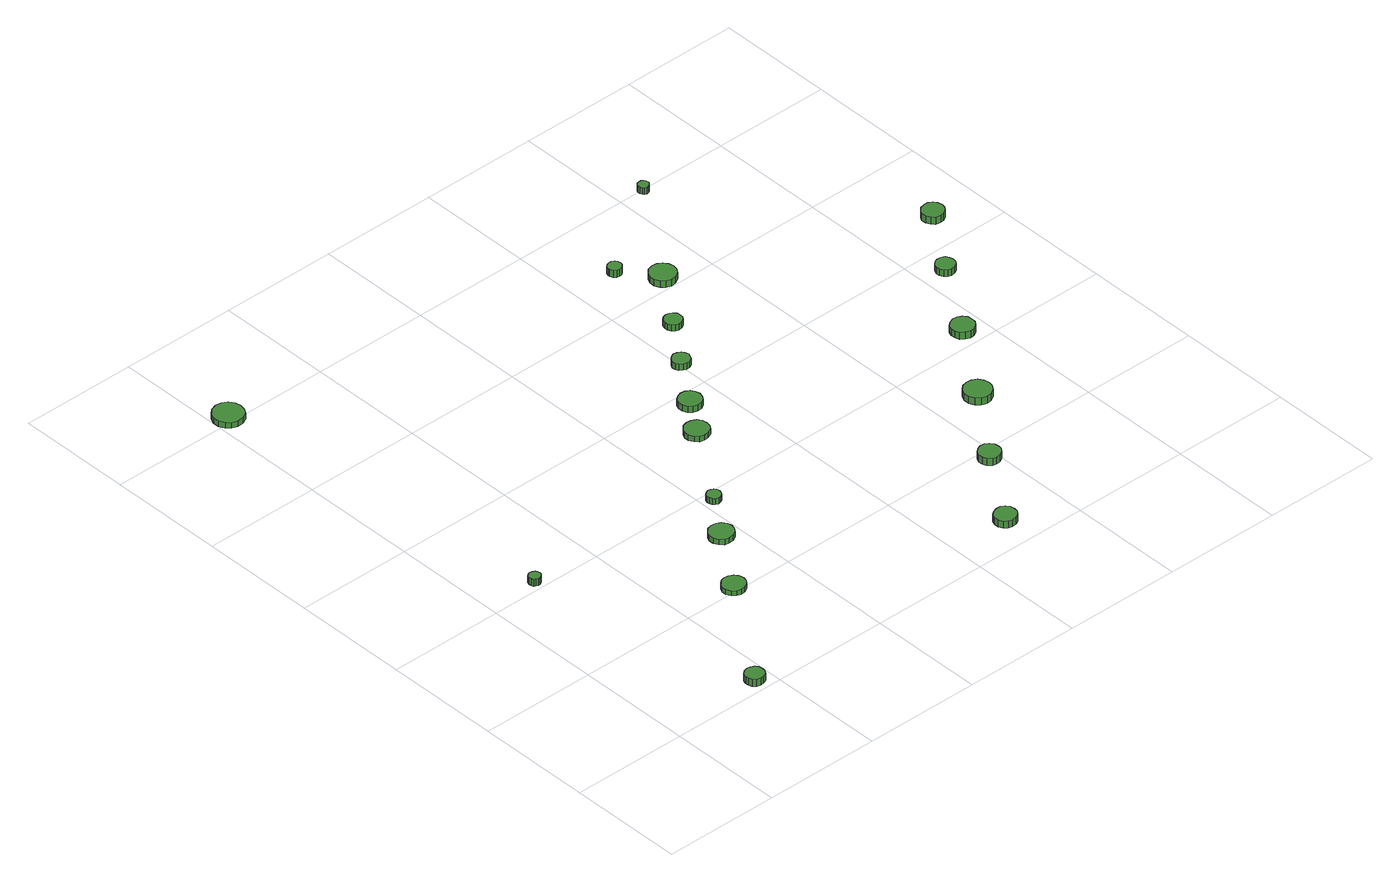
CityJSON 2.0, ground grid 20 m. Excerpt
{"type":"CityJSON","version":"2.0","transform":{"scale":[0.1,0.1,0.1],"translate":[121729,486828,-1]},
"CityObjects":{
"tree1":{"type":"SolitaryVegetationObject","attributes":{"function":"something"},"geometry":[{"type":"MultiSurface","lod":"1","boundaries":[[[0,1,2,3,4,5,6,7,8,9,10,11,12,13,14]],[[15,16,17,18,19,20,21,22,23,24,25,26,27,28,29]],[[0,29,28,1]],[[1,28,27,2]],[[2,27,26,3]],[[3,26,25,4]],[[4,25,24,5]],[[5,24,23,6]],[[6,23,22,7]],[[7,22,21,8]],[[8,21,20,9]],[[9,20,19,10]],[[10,19,18,11]],[[11,18,17,12]],[[12,17,16,13]],[[13,16,15,14]],[[14,15,29,0]]]}]},
"tree2":{"type":"SolitaryVegetationObject","attributes":{"function":"something"},"geometry":[{"type":"MultiSurface","lod":"1","boundaries":[[[30,31,32,33,34,35,36,37,38,39,40,41,42,43,44]],[[45,46,47,48,49,50,51,52,53,54,55,56,57,58,59]],[[30,59,58,31]],[[31,58,57,32]],[[32,57,56,33]],[[33,56,55,34]],[[34,55,54,35]],[[35,54,53,36]],[[36,53,52,37]],[[37,52,51,38]],[[38,51,50,39]],[[39,50,49,40]],[[40,49,48,41]],[[41,48,47,42]],[[42,47,46,43]],[[43,46,45,44]],[[44,45,59,30]]]}]},
"tree3":{"type":"SolitaryVegetationObject","attributes":{"function":"something"},"geometry":[{"type":"MultiSurface","lod":"1","boundaries":[[[60,61,62,63,64,65,66,67,68,69,70,71,72,73,74]],[[75,76,77,78,79,80,81,82,83,84,85,86,87,88,89]],[[60,89,88,61]],[[61,88,87,62]],[[62,87,86,63]],[[63,86,85,64]],[[64,85,84,65]],[[65,84,83,66]],[[66,83,82,67]],[[67,82,81,68]],[[68,81,80,69]],[[69,80,79,70]],[[70,79,78,71]],[[71,78,77,72]],[[72,77,76,73]],[[73,76,75,74]],[[74,75,89,60]]]}]},
"tree4":{"type":"SolitaryVegetationObject","attributes":{"function":"something"},"geometry":[{"type":"MultiSurface","lod":"1","boundaries":[[[90,91,92,93,94,95,96,97,98,99,100,101,102,103,104]],[[105,106,107,108,109,110,111,112,113,114,115,116,117,118,119]],[[90,119,118,91]],[[91,118,117,92]],[[92,117,116,93]],[[93,116,115,94]],[[94,115,114,95]],[[95,114,113,96]],[[96,113,112,97]],[[97,112,111,98]],[[98,111,110,99]],[[99,110,109,100]],[[100,109,108,101]],[[101,108,107,102]],[[102,107,106,103]],[[103,106,105,104]],[[104,105,119,90]]]}]},
"tree5":{"type":"SolitaryVegetationObject","attributes":{"function":"something"},"geometry":[{"type":"MultiSurface","lod":"1","boundaries":[[[120,121,122,123,124,125,126,127,128,129,130,131,132,133,134]],[[135,136,137,138,139,140,141,142,143,144,145,146,147,148,149]],[[120,149,148,121]],[[121,148,147,122]],[[122,147,146,123]],[[123,146,145,124]],[[124,145,144,125]],[[125,144,143,126]],[[126,143,142,127]],[[127,142,141,128]],[[128,141,140,129]],[[129,140,139,130]],[[130,139,138,131]],[[131,138,137,132]],[[132,137,136,133]],[[133,136,135,134]],[[134,135,149,120]]]}]},
"tree6":{"type":"SolitaryVegetationObject","attributes":{"function":"something"},"geometry":[{"type":"MultiSurface","lod":"1","boundaries":[[[150,151,152,153,154,155,156,157,158,159,160,161,162,163,164]],[[165,166,167,168,169,170,171,172,173,174,175,176,177,178,179]],[[150,179,178,151]],[[151,178,177,152]],[[152,177,176,153]],[[153,176,175,154]],[[154,175,174,155]],[[155,174,173,156]],[[156,173,172,157]],[[157,172,171,158]],[[158,171,170,159]],[[159,170,169,160]],[[160,169,168,161]],[[161,168,167,162]],[[162,167,166,163]],[[163,166,165,164]],[[164,165,179,150]]]}]},
"tree7":{"type":"SolitaryVegetationObject","attributes":{"function":"something"},"geometry":[{"type":"MultiSurface","lod":"1","boundaries":[[[180,181,182,183,184,185,186,187,188,189,190,191,192,193,194]],[[195,196,197,198,199,200,201,202,203,204,205,206,207,208,209]],[[180,209,208,181]],[[181,208,207,182]],[[182,207,206,183]],[[183,206,205,184]],[[184,205,204,185]],[[185,204,203,186]],[[186,203,202,187]],[[187,202,201,188]],[[188,201,200,189]],[[189,200,199,190]],[[190,199,198,191]],[[191,198,197,192]],[[192,197,196,193]],[[193,196,195,194]],[[194,195,209,180]]]}]},
"tree8":{"type":"SolitaryVegetationObject","attributes":{"function":"something"},"geometry":[{"type":"MultiSurface","lod":"1","boundaries":[[[210,211,212,213,214,215,216,217,218,219,220,221,222,223,224]],[[225,226,227,228,229,230,231,232,233,234,235,236,237,238,239]],[[210,239,238,211]],[[211,238,237,212]],[[212,237,236,213]],[[213,236,235,214]],[[214,235,234,215]],[[215,234,233,216]],[[216,233,232,217]],[[217,232,231,218]],[[218,231,230,219]],[[219,230,229,220]],[[220,229,228,221]],[[221,228,227,222]],[[222,227,226,223]],[[223,226,225,224]],[[224,225,239,210]]]}]},
"tree9":{"type":"SolitaryVegetationObject","attributes":{"function":"something"},"geometry":[{"type":"MultiSurface","lod":"1","boundaries":[[[240,241,242,243,244,245,246,247,248,249,250,251,252,253,254]],[[255,256,257,258,259,260,261,262,263,264,265,266,267,268,269]],[[240,269,268,241]],[[241,268,267,242]],[[242,267,266,243]],[[243,266,265,244]],[[244,265,264,245]],[[245,264,263,246]],[[246,263,262,247]],[[247,262,261,248]],[[248,261,260,249]],[[249,260,259,250]],[[250,259,258,251]],[[251,258,257,252]],[[252,257,256,253]],[[253,256,255,254]],[[254,255,269,240]]]}]},
"tree10":{"type":"SolitaryVegetationObject","attributes":{"function":"something"},"geometry":[{"type":"MultiSurface","lod":"1","boundaries":[[[270,271,272,273,274,275,276,277,278,279,280,281,282,283,284]],[[285,286,287,288,289,290,291,292,293,294,295,296,297,298,299]],[[270,299,298,271]],[[271,298,297,272]],[[272,297,296,273]],[[273,296,295,274]],[[274,295,294,275]],[[275,294,293,276]],[[276,293,292,277]],[[277,292,291,278]],[[278,291,290,279]],[[279,290,289,280]],[[280,289,288,281]],[[281,288,287,282]],[[282,287,286,283]],[[283,286,285,284]],[[284,285,299,270]]]}]},
"tree11":{"type":"SolitaryVegetationObject","attributes":{"function":"something"},"geometry":[{"type":"MultiSurface","lod":"1","boundaries":[[[300,301,302,303,304,305,306,307,308,309,310,311,312,313,314]],[[315,316,317,318,319,320,321,322,323,324,325,326,327,328,329]],[[300,329,328,301]],[[301,328,327,302]],[[302,327,326,303]],[[303,326,325,304]],[[304,325,324,305]],[[305,324,323,306]],[[306,323,322,307]],[[307,322,321,308]],[[308,321,320,309]],[[309,320,319,310]],[[310,319,318,311]],[[311,318,317,312]],[[312,317,316,313]],[[313,316,315,314]],[[314,315,329,300]]]}]},
"tree12":{"type":"SolitaryVegetationObject","attributes":{"function":"something"},"geometry":[{"type":"MultiSurface","lod":"1","boundaries":[[[330,331,332,333,334,335,336,337,338,339,340,341,342,343,344]],[[345,346,347,348,349,350,351,352,353,354,355,356,357,358,359]],[[330,359,358,331]],[[331,358,357,332]],[[332,357,356,333]],[[333,356,355,334]],[[334,355,354,335]],[[335,354,353,336]],[[336,353,352,337]],[[337,352,351,338]],[[338,351,350,339]],[[339,350,349,340]],[[340,349,348,341]],[[341,348,347,342]],[[342,347,346,343]],[[343,346,345,344]],[[344,345,359,330]]]}]},
"tree13":{"type":"SolitaryVegetationObject","attributes":{"function":"something"},"geometry":[{"type":"MultiSurface","lod":"1","boundaries":[[[360,361,362,363,364,365,366,367,368,369,370,371,372,373,374]],[[375,376,377,378,379,380,381,382,383,384,385,386,387,388,389]],[[360,389,388,361]],[[361,388,387,362]],[[362,387,386,363]],[[363,386,385,364]],[[364,385,384,365]],[[365,384,383,366]],[[366,383,382,367]],[[367,382,381,368]],[[368,381,380,369]],[[369,380,379,370]],[[370,379,378,371]],[[371,378,377,372]],[[372,377,376,373]],[[373,376,375,374]],[[374,375,389,360]]]}]},
"tree14":{"type":"SolitaryVegetationObject","attributes":{"function":"something"},"geometry":[{"type":"MultiSurface","lod":"1","boundaries":[[[390,391,392,393,394,395,396,397,398,399,400,401,402,403,404]],[[405,406,407,408,409,410,411,412,413,414,415,416,417,418,419]],[[390,419,418,391]],[[391,418,417,392]],[[392,417,416,393]],[[393,416,415,394]],[[394,415,414,395]],[[395,414,413,396]],[[396,413,412,397]],[[397,412,411,398]],[[398,411,410,399]],[[399,410,409,400]],[[400,409,408,401]],[[401,408,407,402]],[[402,407,406,403]],[[403,406,405,404]],[[404,405,419,390]]]}]},
"tree15":{"type":"SolitaryVegetationObject","attributes":{"function":"something"},"geometry":[{"type":"MultiSurface","lod":"1","boundaries":[[[420,421,422,423,424,425,426,427,428,429,430,431,432,433,434]],[[435,436,437,438,439,440,441,442,443,444,445,446,447,448,449]],[[420,449,448,421]],[[421,448,447,422]],[[422,447,446,423]],[[423,446,445,424]],[[424,445,444,425]],[[425,444,443,426]],[[426,443,442,427]],[[427,442,441,428]],[[428,441,440,429]],[[429,440,439,430]],[[430,439,438,431]],[[431,438,437,432]],[[432,437,436,433]],[[433,436,435,434]],[[434,435,449,420]]]}]},
"tree16":{"type":"SolitaryVegetationObject","attributes":{"function":"something"},"geometry":[{"type":"MultiSurface","lod":"1","boundaries":[[[450,451,452,453,454,455,456,457,458,459,460,461,462,463,464]],[[465,466,467,468,469,470,471,472,473,474,475,476,477,478,479]],[[450,479,478,451]],[[451,478,477,452]],[[452,477,476,453]],[[453,476,475,454]],[[454,475,474,455]],[[455,474,473,456]],[[456,473,472,457]],[[457,472,471,458]],[[458,471,470,459]],[[459,470,469,460]],[[460,469,468,461]],[[461,468,467,462]],[[462,467,466,463]],[[463,466,465,464]],[[464,465,479,450]]]}]},
"tree17":{"type":"SolitaryVegetationObject","attributes":{"function":"something"},"geometry":[{"type":"MultiSurface","lod":"1","boundaries":[[[480,481,482,483,484,485,486,487,488,489,490,491,492,493,494]],[[495,496,497,498,499,500,501,502,503,504,505,506,507,508,509]],[[480,509,508,481]],[[481,508,507,482]],[[482,507,506,483]],[[483,506,505,484]],[[484,505,504,485]],[[485,504,503,486]],[[486,503,502,487]],[[487,502,501,488]],[[488,501,500,489]],[[489,500,499,490]],[[490,499,498,491]],[[491,498,497,492]],[[492,497,496,493]],[[493,496,495,494]],[[494,495,509,480]]]}]},
"tree18":{"type":"SolitaryVegetationObject","attributes":{"function":"something"},"geometry":[{"type":"MultiSurface","lod":"1","boundaries":[[[510,511,512,513,514,515,516,517,518,519,520,521,522,523,524]],[[525,526,527,528,529,530,531,532,533,534,535,536,537,538,539]],[[510,539,538,511]],[[511,538,537,512]],[[512,537,536,513]],[[513,536,535,514]],[[514,535,534,515]],[[515,534,533,516]],[[516,533,532,517]],[[517,532,531,518]],[[518,531,530,519]],[[519,530,529,520]],[[520,529,528,521]],[[521,528,527,522]],[[522,527,526,523]],[[523,526,525,524]],[[524,525,539,510]]]}]},
"tree19":{"type":"SolitaryVegetationObject","attributes":{"function":"something"},"geometry":[{"type":"MultiSurface","lod":"1","boundaries":[[[540,541,542,543,544,545,546,547,548,549,550,551,552,553,554]],[[555,556,557,558,559,560,561,562,563,564,565,566,567,568,569]],[[540,569,568,541]],[[541,568,567,542]],[[542,567,566,543]],[[543,566,565,544]],[[544,565,564,545]],[[545,564,563,546]],[[546,563,562,547]],[[547,562,561,548]],[[548,561,560,549]],[[549,560,559,550]],[[550,559,558,551]],[[551,558,557,552]],[[552,557,556,553]],[[553,556,555,554]],[[554,555,569,540]]]}]}
},
"vertices":[
[186,22,21],[185,29,21],[181,34,21],[175,37,21],[169,38,21],[162,36,21],[157,31,21],[155,25,21],[155,19,21],[157,13,21],[162,8,21],[169,6,21],[175,7,21],[181,10,21],[185,16,21],[185,16,8],[181,10,8],[175,7,8],[169,6,8],[162,8,8],[157,13,8],[155,19,8],[155,25,8],[157,31,8],[162,36,8],[169,38,8],[175,37,8],[181,34,8],[185,29,8],[186,22,8],
[99,412,22],[98,416,22],[96,419,22],[92,421,22],[88,422,22],[84,421,22],[81,418,22],[80,414,22],[80,410,22],[81,406,22],[84,404,22],[88,402,22],[92,403,22],[96,405,22],[98,408,22],[98,408,9],[96,405,9],[92,403,9],[88,402,9],[84,404,9],[81,406,9],[80,410,9],[80,414,9],[81,418,9],[84,421,9],[88,422,9],[92,421,9],[96,419,9],[98,416,9],[99,412,9],
[50,1009,17],[48,1019,17],[42,1028,17],[33,1033,17],[22,1034,17],[12,1031,17],[5,1024,17],[0,1014,17],[0,1004,17],[5,994,17],[12,987,17],[22,984,17],[33,985,17],[42,990,17],[48,999,17],[48,999,7],[42,990,7],[33,985,7],[22,984,7],[12,987,7],[5,994,7],[0,1004,7],[0,1014,7],[5,1024,7],[12,1031,7],[22,1034,7],[33,1033,7],[42,1028,7],[48,1019,7],[50,1009,7],
[318,207,15],[316,215,15],[311,221,15],[304,225,15],[296,226,15],[289,224,15],[283,218,15],[279,211,15],[279,203,15],[283,196,15],[289,190,15],[296,188,15],[304,189,15],[311,193,15],[316,199,15],[316,199,6],[311,193,6],[304,189,6],[296,188,6],[289,190,6],[283,196,6],[279,203,6],[279,211,6],[283,218,6],[289,224,6],[296,226,6],[304,225,6],[311,221,6],[316,215,6],[318,207,6],
[389,310,16],[387,318,16],[382,325,16],[375,329,16],[366,330,16],[358,328,16],[352,322,16],[348,314,16],[348,306,16],[352,298,16],[358,292,16],[366,290,16],[375,291,16],[382,295,16],[387,302,16],[387,302,6],[382,295,6],[375,291,6],[366,290,6],[358,292,6],[352,298,6],[348,306,6],[348,314,6],[352,322,6],[358,328,6],[366,330,6],[375,329,6],[382,325,6],[387,318,6],[389,310,6],
[431,382,17],[430,387,17],[427,391,17],[423,393,17],[418,394,17],[413,392,17],[410,389,17],[408,384,17],[408,380,17],[410,375,17],[413,372,17],[418,370,17],[423,371,17],[427,373,17],[430,377,17],[430,377,6],[427,373,6],[423,371,6],[418,370,6],[413,372,6],[410,375,6],[408,380,6],[408,384,6],[410,389,6],[413,392,6],[418,394,6],[423,393,6],[427,391,6],[430,387,6],[431,382,6],
[528,516,16],[527,524,16],[522,531,16],[514,535,16],[506,536,16],[498,534,16],[492,528,16],[488,520,16],[488,512,16],[492,504,16],[498,498,16],[506,496,16],[514,497,16],[522,501,16],[527,508,16],[527,508,6],[522,501,6],[514,497,6],[506,496,6],[498,498,6],[492,504,6],[488,512,6],[488,520,6],[492,528,6],[498,534,6],[506,536,6],[514,535,6],[522,531,6],[527,524,6],[528,516,6],
[719,54,20],[718,62,20],[713,68,20],[707,72,20],[699,72,20],[692,70,20],[686,65,20],[683,58,20],[683,50,20],[686,43,20],[692,38,20],[699,36,20],[707,37,20],[713,40,20],[718,47,20],[718,47,7],[713,40,7],[707,37,7],[699,36,7],[692,38,7],[686,43,7],[683,50,7],[683,58,7],[686,65,7],[692,70,7],[699,72,7],[707,72,7],[713,68,7],[718,62,7],[719,54,7],
[567,574,17],[565,581,17],[561,588,17],[554,592,17],[546,593,17],[538,590,17],[532,585,17],[529,578,17],[529,570,17],[532,562,17],[538,557,17],[546,555,17],[554,555,17],[561,559,17],[565,566,17],[565,566,6],[561,559,6],[554,555,6],[546,555,6],[538,557,6],[532,562,6],[529,570,6],[529,578,6],[532,585,6],[538,590,6],[546,593,6],[554,592,6],[561,588,6],[565,581,6],[567,574,6],
[618,653,18],[616,659,18],[613,664,18],[607,667,18],[601,668,18],[596,666,18],[591,662,18],[588,656,18],[588,650,18],[591,645,18],[596,641,18],[601,639,18],[607,639,18],[613,642,18],[616,647,18],[616,647,6],[613,642,6],[607,639,6],[601,639,6],[596,641,6],[591,645,6],[588,650,6],[588,656,6],[591,662,6],[596,666,6],[601,668,6],[607,667,6],[613,664,6],[616,659,6],[618,653,6],
[803,180,20],[802,188,20],[797,194,20],[791,198,20],[783,199,20],[776,196,20],[770,191,20],[767,184,20],[767,177,20],[770,170,20],[776,164,20],[783,162,20],[791,163,20],[797,167,20],[802,173,20],[802,173,7],[797,167,7],[791,163,7],[783,162,7],[776,164,7],[770,170,7],[767,177,7],[767,184,7],[770,191,7],[776,196,7],[783,199,7],[791,198,7],[797,194,7],[802,188,7],[803,180,7],
[674,732,16],[673,738,16],[669,743,16],[664,746,16],[658,747,16],[652,745,16],[647,741,16],[645,735,16],[645,729,16],[647,723,16],[652,719,16],[658,717,16],[664,718,16],[669,721,16],[673,726,16],[673,726,5],[669,721,5],[664,718,5],[658,717,5],[652,719,5],[647,723,5],[645,729,5],[645,735,5],[647,741,5],[652,745,5],[658,747,5],[664,746,5],[669,743,5],[673,738,5],[674,732,5],
[691,881,19],[690,886,19],[687,889,19],[683,892,19],[678,892,19],[674,891,19],[670,888,19],[668,883,19],[668,879,19],[670,874,19],[674,871,19],[678,870,19],[683,870,19],[687,873,19],[690,876,19],[690,876,6],[687,873,6],[683,870,6],[678,870,6],[674,871,6],[670,874,6],[668,879,6],[668,883,6],[670,888,6],[674,891,6],[678,892,6],[683,892,6],[687,889,6],[690,886,6],[691,881,6],
[895,301,21],[893,310,21],[888,318,21],[879,323,21],[870,324,21],[861,321,21],[854,315,21],[850,306,21],[850,296,21],[854,288,21],[861,281,21],[870,278,21],[879,279,21],[888,284,21],[893,292,21],[893,292,8],[888,284,8],[879,279,8],[870,278,8],[861,281,8],[854,288,8],[850,296,8],[850,306,8],[854,315,8],[861,321,8],[870,324,8],[879,323,8],[888,318,8],[893,310,8],[895,301,8],
[745,824,17],[743,833,17],[738,840,17],[730,845,17],[721,846,17],[712,843,17],[706,837,17],[702,828,17],[702,819,17],[706,811,17],[712,805,17],[721,802,17],[730,803,17],[738,808,17],[743,815,17],[743,815,5],[738,808,5],[730,803,5],[721,802,5],[712,805,5],[706,811,5],[702,819,5],[702,828,5],[706,837,5],[712,843,5],[721,846,5],[730,845,5],[738,840,5],[743,833,5],[745,824,5],
[980,431,20],[979,439,20],[974,445,20],[967,449,20],[959,450,20],[951,447,20],[945,442,20],[942,435,20],[942,427,20],[945,419,20],[951,414,20],[959,411,20],[967,412,20],[974,416,20],[979,423,20],[979,423,7],[974,416,7],[967,412,7],[959,411,7],[951,414,7],[945,419,7],[942,427,7],[942,435,7],[945,442,7],[951,447,7],[959,450,7],[967,449,7],[974,445,7],[979,439,7],[980,431,7],
[850,994,21],[849,998,21],[847,1001,21],[844,1003,21],[840,1003,21],[836,1002,21],[834,1000,21],[832,996,21],[832,993,21],[834,989,21],[836,987,21],[840,985,21],[844,986,21],[847,988,21],[849,991,21],[849,991,9],[847,988,9],[844,986,9],[840,985,9],[836,987,9],[834,989,9],[832,993,9],[832,996,9],[834,1000,9],[836,1002,9],[840,1003,9],[844,1003,9],[847,1001,9],[849,998,9],[850,994,9],
[1057,555,20],[1055,561,20],[1052,567,20],[1046,570,20],[1039,571,20],[1033,569,20],[1028,564,20],[1025,558,20],[1025,551,20],[1028,545,20],[1033,541,20],[1039,539,20],[1046,540,20],[1052,543,20],[1055,548,20],[1055,548,8],[1052,543,8],[1046,540,8],[1039,539,8],[1033,541,8],[1028,545,8],[1025,551,8],[1025,558,8],[1028,564,8],[1033,569,8],[1039,571,8],[1046,570,8],[1052,567,8],[1055,561,8],[1057,555,8],
[1133,662,20],[1131,670,20],[1127,676,20],[1120,680,20],[1113,680,20],[1105,678,20],[1100,673,20],[1096,666,20],[1096,658,20],[1100,651,20],[1105,646,20],[1113,644,20],[1120,645,20],[1127,649,20],[1131,655,20],[1131,655,7],[1127,649,7],[1120,645,7],[1113,644,7],[1105,646,7],[1100,651,7],[1096,658,7],[1096,666,7],[1100,673,7],[1105,678,7],[1113,680,7],[1120,680,7],[1127,676,7],[1131,670,7],[1133,662,7]
]}
